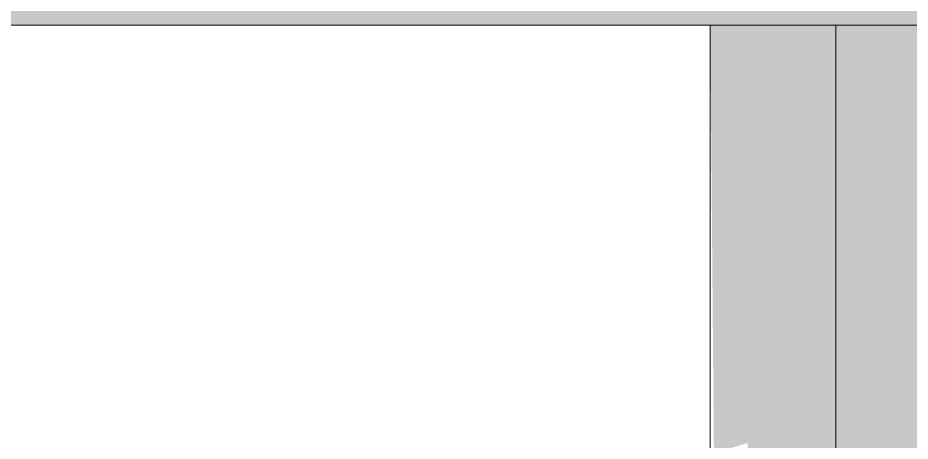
# Model space of a CAD drawing. Header units: inches. Extents: x -26493 to -10162, y -132 to 713.
# Drawn here: x -25279.03 to -25273.09, y 330.01 to 332.83 of the extents above; entities that cross this region are included whole.
import ezdxf

# ---------------------------------------------------------------- set-up
doc = ezdxf.new("R2010")
doc.units = ezdxf.units.IN
doc.header["$MEASUREMENT"] = 0
doc.layers.add('S-BEAM', color=12, linetype='Continuous', lineweight=9)

# ---------------------------------------------------------------- blocks, each defined once
blk = doc.blocks.new('Girt_Z - 10_D-V27-Section 13')
at = {"layer": 'S-BEAM'}
h = blk.add_hatch(color=256, dxfattribs=at)
h.paths.add_polyline_path([(-22801.2555, 356.7613), (-22801.2555, 356.8599), (-23076.3902, 356.8599), (-23076.3902, 356.7613), (-22804.3175, 356.7613)], flags=0)
h.paths.add_polyline_path([(-23094.3902, 356.7613), (-23094.3902, 356.8599), (-23365.3902, 356.8599), (-23365.3902, 356.7613), (-23098.0633, 356.7613)], flags=0)
h.paths.add_polyline_path([(-23435.007, 356.7613), (-23383.3902, 356.7613), (-23383.3902, 356.8599), (-23654.3902, 356.8599), (-23654.3902, 356.7613), (-23443.6466, 356.7613)], flags=0)
h.paths.add_polyline_path([(-23676.9154, 356.7613), (-23672.3902, 356.7613), (-23672.3902, 356.8599), (-23943.3902, 356.8599), (-23943.3902, 356.7613), (-23685.555, 356.7613)], flags=0)
h.paths.add_polyline_path([(-23970.6612, 356.7613), (-23961.3902, 356.7613), (-23961.3902, 356.8599), (-24232.3902, 356.8599), (-24232.3902, 356.7613), (-23979.3008, 356.7613)], flags=0)
h.paths.add_polyline_path([(-24250.3902, 356.7613), (-24250.3902, 356.8599), (-24521.3902, 356.8599), (-24521.3902, 356.7613), (-24255.7675, 356.7613)], flags=0)
h.paths.add_polyline_path([(-24539.3902, 356.7613), (-24539.3902, 356.8599), (-24810.3902, 356.8599), (-24810.3902, 356.7613), (-24540.8737, 356.7613)], flags=0)
h.paths.add_polyline_path([(-24834.6195, 356.7613), (-24828.3902, 356.7613), (-24828.3902, 356.8599), (-25099.3902, 356.8599), (-25099.3902, 356.7613), (-24843.2591, 356.7613)], flags=0)
h.paths.add_polyline_path([(-25137.005, 356.7613), (-25117.3902, 356.7613), (-25117.3902, 356.8599), (-25388.3902, 356.8599), (-25388.3902, 356.7613), (-25145.6445, 356.7613)], flags=0)
h.paths.add_polyline_path([(-25413.4716, 356.7613), (-25406.3902, 356.7613), (-25406.3902, 356.8599), (-25677.3902, 356.8599), (-25677.3902, 356.7613), (-25422.1112, 356.7613)], flags=0)
h.paths.add_polyline_path([(-25695.3902, 356.7613), (-25695.3902, 356.8599), (-25965.8902, 356.8599), (-25965.8902, 356.7613), (-25698.5779, 356.7613)], flags=0)
blk.add_line((-25117.3902, 356.7613), (-25388.3902, 356.7613), dxfattribs=at)
blk = doc.blocks.new('Trex - one-V30-Section 13')
at = {"layer": 'S-BEAM'}
for points in [[(-25274.3463, 329.9484), (-25274.1695, 330.0012), (-25274.1695, 332.7821), (-25274.4195, 332.7821), (-25274.3954, 329.9484)], [(-25273.5838, 329.9484), (-25273.5838, 332.7821), (-25274.1695, 332.7821), (-25274.1695, 329.9484)], [(-25272.6109, 329.9387), (-25272.6109, 332.7821), (-25273.5838, 332.7821), (-25273.5838, 329.9387)], [(-25272.6109, 329.9387), (-25272.546, 329.9484), (-25272.3609, 329.9484), (-25272.3609, 332.7821), (-25272.6109, 332.7821)], [(-25274.3962, 329.8859), (-25274.1695, 329.9152), (-25274.1695, 329.9484), (-25274.4195, 329.9484), (-25274.4195, 329.8859)], [(-25274.1695, 329.8859), (-25273.5838, 329.8859), (-25273.5838, 329.9484), (-25274.1695, 329.9484)], [(-25272.6109, 329.8527), (-25272.6109, 329.9387), (-25273.5838, 329.9387), (-25273.5838, 329.8527)], [(-25272.6109, 329.8527), (-25272.385, 329.8859), (-25272.3609, 329.8859), (-25272.3858, 329.9484), (-25272.6109, 329.9387)], [(-25274.1695, 328.8264), (-25274.1695, 329.8859), (-25274.4195, 329.8859), (-25274.4095, 328.8264), (-25274.2, 328.8264)], [(-25274.1695, 328.8264), (-25273.5838, 328.8264), (-25273.5838, 329.8859), (-25274.1695, 329.8859), (-25274.1695, 329.5747)], [(-25272.3717, 328.8264), (-25272.3609, 328.8264), (-25272.385, 329.8859), (-25272.6109, 329.8527), (-25272.5787, 328.8264), (-25272.4342, 328.8264)], [(-25272.6109, 328.8264), (-25272.6109, 329.8527), (-25273.5838, 329.8527), (-25273.5838, 328.8264)], [(-25274.1695, 327.7808), (-25274.2, 328.8264), (-25274.4195, 328.8264), (-25274.4195, 328.0306), (-25274.3463, 327.854)], [(-25273.5838, 327.7808), (-25273.5838, 328.8264), (-25274.1695, 328.8264), (-25274.1695, 327.7808)], [(-25272.6109, 327.7184), (-25272.6109, 328.8264), (-25273.5838, 328.8264), (-25273.5838, 327.7184)], [(-25272.6109, 327.7184), (-25272.4342, 327.7915), (-25272.3609, 327.9682), (-25272.3717, 328.8264), (-25272.6109, 328.8264)]]:
    blk.add_hatch(color=256, dxfattribs=at).paths.add_polyline_path(points, flags=0)
for p, q in [((-25274.4195, 332.7821), (-25274.4195, 329.751)), ((-25273.5838, 329.9387), (-25273.5838, 332.7821)), ((-25272.3609, 329.6885), (-25272.3609, 332.7821)), ((-25273.5838, 329.8527), (-25273.5838, 329.9387)), ((-25273.5838, 328.8264), (-25273.5838, 329.8527)), ((-25274.4195, 329.751), (-25274.4195, 329.665)), ((-25274.4195, 329.665), (-25274.4195, 328.8264)), ((-25272.3609, 329.5747), (-25272.3609, 329.6885)), ((-25272.3609, 328.8264), (-25272.3609, 329.5747)), ((-25274.4195, 328.8264), (-25274.4195, 328.0306)), ((-25273.5838, 327.7184), (-25273.5838, 328.8264)), ((-25272.3609, 327.9682), (-25272.3609, 328.8264)), ((-25273.5838, 327.7808), (-25274.1695, 327.7808)), ((-25272.6109, 327.7184), (-25273.5838, 327.7184))]:
    blk.add_line(p, q, dxfattribs=at)
for centre, start_param, end_param in [((-25274.1695, 328.0306), 3.141593, 4.712389), ((-25272.6109, 327.9682), 5.497787, 6.283185), ((-25272.6109, 327.9682), 4.712389, 5.497787)]:
    blk.add_ellipse(centre, major_axis=(0.25, 0), ratio=0.999133, start_param=start_param, end_param=end_param, dxfattribs=at)

msp = doc.modelspace()

# ---------------------------------------------------------------- block references
at = {"layer": 'S-BEAM'}
for name, p in [('Girt_Z - 10_D-V27-Section 13', (0, -23.9792)), ('Trex - one-V30-Section 13', (0, 0))]:
    msp.add_blockref(name, p, dxfattribs=at)

doc.saveas('drawing.dxf')
